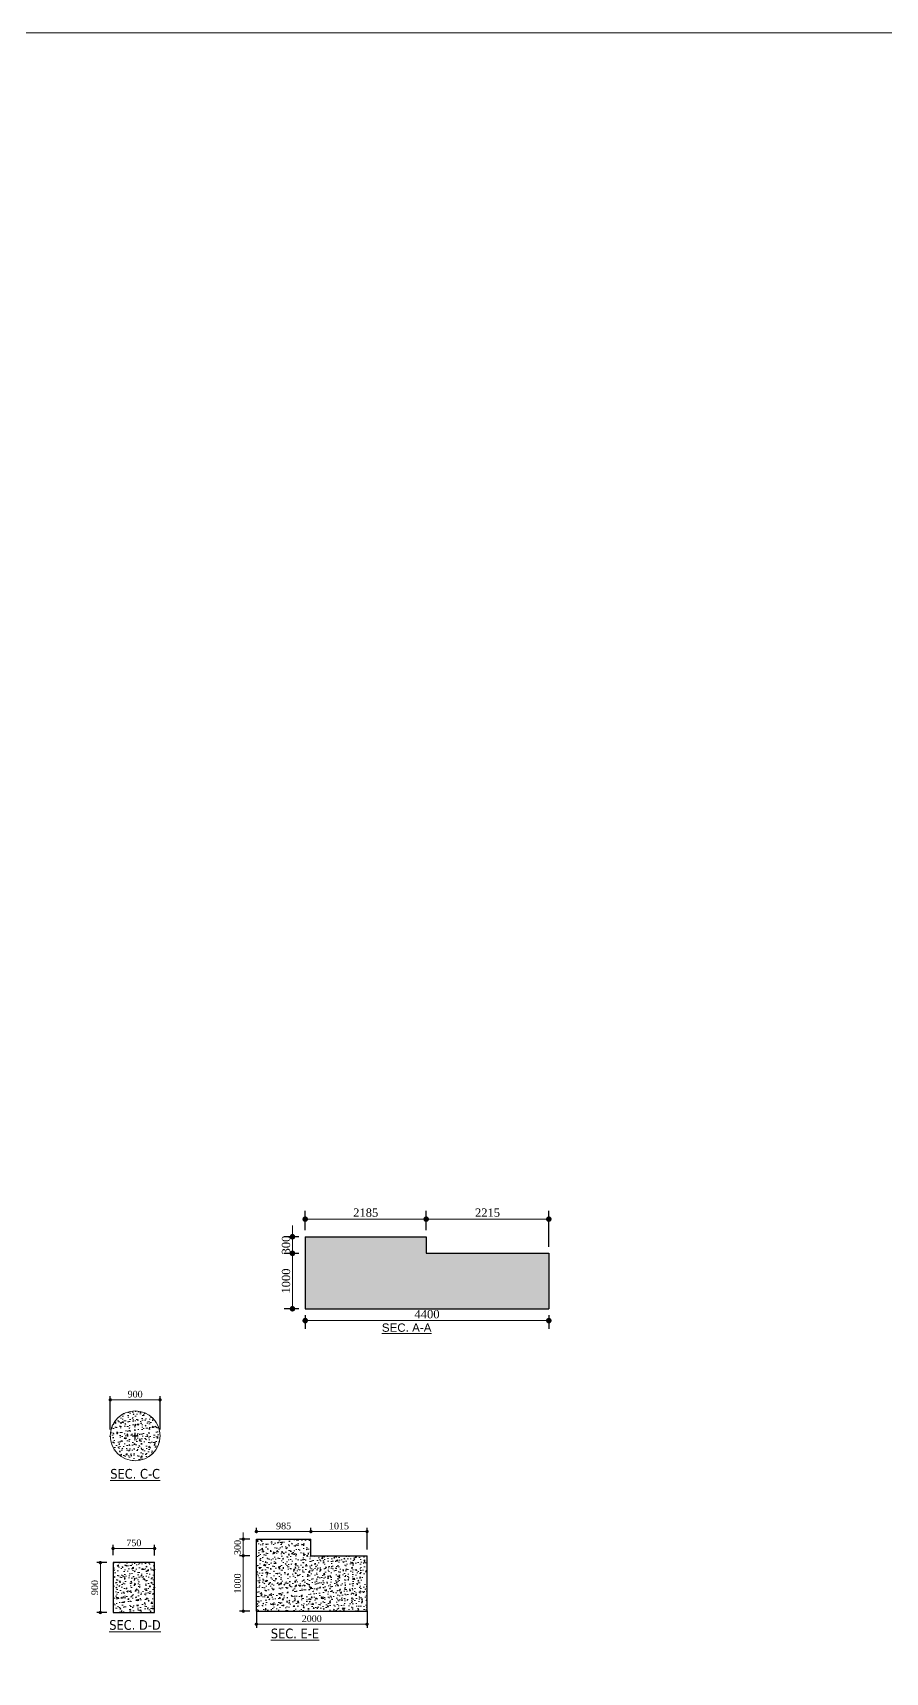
# Model space of a CAD drawing. Header units: millimetres. Extents: x -571543 to 35267, y -84886 to 197746.
# Drawn here: x -429182 to -413785, y 66028 to 95621 of the extents above; entities that cross this region are included whole.
import ezdxf

# ---------------------------------------------------------------- set-up
doc = ezdxf.new("R2010")
doc.units = ezdxf.units.MM
doc.header["$PDMODE"] = 2
doc.layers.get('Defpoints').update_dxf_attribs({"lineweight": 13})
for name, color, linetype, lineweight in [('Dimision', 96, 'Continuous', 18), ('Hatching', 65, 'Continuous', 20), ('Text', 7, 'Continuous', 15)]:
    doc.layers.add(name, color=color, linetype=linetype, lineweight=lineweight)
doc.layers.add('Pire Line', color=11, linetype='Continuous')
doc.styles.add('ROMANS', font='arial.ttf', dxfattribs={"height": 200})
doc.styles.get("Standard").update_dxf_attribs({"font": 'times.ttf'})
doc.dimstyles.new('ISO-25', dxfattribs={"dimtxt": 175, "dimasz": 100, "dimexe": 65, "dimexo": 115.625, "dimgap": 40, "dimtad": 1, "dimtoh": 1, "dimdec": 0, "dimtxsty": 'Standard', "dimblk": 'DOT', "dimcen": 300, "dimclrd": 256, "dimclre": 256, "dimclrt": 256, "dimadec": 0, "dimazin": 0, "dimtfac": 1, "dimtdec": 0, "dimtix": 1, "dimtmove": 0, "dimatfit": 3, "dimldrblk": 'DOT', "dimfxl": 75, "dimlwd": -1, "dimarcsym": 0})

# ---------------------------------------------------------------- blocks, each defined once
blk = doc.blocks.new('_Dot')
at = {"color": 0, "linetype": 'ByBlock', "lineweight": -2}
blk.add_line((-0.5, 0), (-1, 0), dxfattribs=at)
at = {"color": 0, "linetype": 'ByBlock', "const_width": 0.5}
blk.add_lwpolyline([(-0.25, 0, 1), (0.25, 0, 1)], format="xyb", close=True, dxfattribs=at)
blk = doc.blocks.new('*D14')
at = {"layer": 'Defpoints', "color": 0, "ltscale": 5, "transparency": 16777216}
for p in [(-426981, 68262), (-427731, 68025), (-426981, 68020)]:
    blk.add_point(p, dxfattribs=at)
at = {"layer": 'Dimision', "lineweight": -2, "ltscale": 5, "transparency": 16777216}
for p, q in [((-427731, 68141), (-427731, 68327)), ((-426981, 68136), (-426981, 68327))]:
    blk.add_line(p, q, dxfattribs=at)
at = {"layer": 'Dimision', "ltscale": 5, "transparency": 16777216}
blk.add_line((-427671, 68262), (-427041, 68262), dxfattribs=at)
at = {"layer": 'Dimision', "ltscale": 5, "transparency": 16777216, "xscale": 60, "yscale": 60, "zscale": 60, "rotation": 180}
blk.add_blockref('_Dot', (-427731, 68262), dxfattribs=at)
at = {"layer": 'Dimision', "ltscale": 5, "transparency": 16777216, "xscale": 60, "yscale": 60, "zscale": 60}
blk.add_blockref('_Dot', (-426981, 68262), dxfattribs=at)
at = {"layer": 'Dimision', "ltscale": 5, "transparency": 16777216, "insert": (-427356, 68363), "char_height": 120, "attachment_point": 5}
blk.add_mtext('750', dxfattribs=at)
blk = doc.blocks.new('*D15')
at = {"layer": 'Defpoints', "color": 0, "ltscale": 5, "transparency": 16777216}
for p in [(-427961, 68006), (-427731, 68006), (-427731, 67106)]:
    blk.add_point(p, dxfattribs=at)
at = {"layer": 'Dimision', "lineweight": -2, "ltscale": 5, "transparency": 16777216}
for p, q in [((-427847, 68006), (-428026, 68006)), ((-427847, 67106), (-428026, 67106))]:
    blk.add_line(p, q, dxfattribs=at)
at = {"layer": 'Dimision', "ltscale": 5, "transparency": 16777216}
blk.add_line((-427961, 67166), (-427961, 67946), dxfattribs=at)
at = {"layer": 'Dimision', "ltscale": 5, "transparency": 16777216, "xscale": 60, "yscale": 60, "zscale": 60}
for p, rotation in [((-427961, 68006), 90), ((-427961, 67106), 270)]:
    blk.add_blockref('_Dot', p, dxfattribs=dict(at, rotation=rotation))
at = {"layer": 'Dimision', "ltscale": 5, "transparency": 16777216, "insert": (-428062, 67556), "char_height": 120, "attachment_point": 5, "rotation": 90}
blk.add_mtext('900', dxfattribs=at)
blk = doc.blocks.new('*D195')
at = {"layer": 'Defpoints', "color": 0, "ltscale": 5, "transparency": 16777216}
for p in [(-427783, 70945), (-427783, 70295), (-426883, 70295)]:
    blk.add_point(p, dxfattribs=at)
at = {"layer": 'Dimision', "lineweight": -2, "ltscale": 5, "transparency": 16777216}
for p, q in [((-427783, 70411), (-427783, 71010)), ((-426883, 70411), (-426883, 71010))]:
    blk.add_line(p, q, dxfattribs=at)
at = {"layer": 'Dimision', "ltscale": 5, "transparency": 16777216}
blk.add_line((-426943, 70945), (-427723, 70945), dxfattribs=at)
at = {"layer": 'Dimision', "ltscale": 5, "transparency": 16777216, "xscale": 60, "yscale": 60, "zscale": 60, "rotation": 180}
blk.add_blockref('_Dot', (-427783, 70945), dxfattribs=at)
at = {"layer": 'Dimision', "ltscale": 5, "transparency": 16777216, "xscale": 60, "yscale": 60, "zscale": 60}
blk.add_blockref('_Dot', (-426883, 70945), dxfattribs=at)
at = {"layer": 'Dimision', "ltscale": 5, "transparency": 16777216, "insert": (-427333, 71047), "char_height": 120, "attachment_point": 5}
blk.add_mtext('900', dxfattribs=at)
blk = doc.blocks.new('*D458')
at = {"layer": 'Defpoints', "color": 0, "ltscale": 3, "transparency": 16777216}
for p in [(-422076, 74207), (-424261, 73889), (-422076, 73889)]:
    blk.add_point(p, dxfattribs=at)
at = {"layer": 'Dimision', "color": 1, "lineweight": -2, "ltscale": 3, "transparency": 16777216}
for p, q in [((-424261, 74005), (-424261, 74357)), ((-422076, 74005), (-422076, 74357))]:
    blk.add_line(p, q, dxfattribs=at)
at = {"layer": 'Dimision', "ltscale": 3, "transparency": 16777216}
blk.add_line((-424161, 74207), (-422176, 74207), dxfattribs=at)
at = {"layer": 'Dimision', "ltscale": 3, "transparency": 16777216, "xscale": 100, "yscale": 100, "zscale": 100, "rotation": 180}
blk.add_blockref('_Dot', (-424261, 74207), dxfattribs=at)
at = {"layer": 'Dimision', "ltscale": 3, "transparency": 16777216, "xscale": 100, "yscale": 100, "zscale": 100}
blk.add_blockref('_Dot', (-422076, 74207), dxfattribs=at)
at = {"layer": 'Dimision', "ltscale": 3, "transparency": 16777216, "insert": (-423168, 74323), "char_height": 150, "attachment_point": 5}
blk.add_mtext('2185', dxfattribs=at)
blk = doc.blocks.new('*D459')
at = {"layer": 'Defpoints', "color": 0, "ltscale": 3, "transparency": 16777216}
for p in [(-419861, 74207), (-422076, 73889), (-419861, 73589)]:
    blk.add_point(p, dxfattribs=at)
at = {"layer": 'Dimision', "color": 1, "lineweight": -2, "ltscale": 3, "transparency": 16777216}
for p, q in [((-422076, 74005), (-422076, 74357)), ((-419861, 73705), (-419861, 74357))]:
    blk.add_line(p, q, dxfattribs=at)
at = {"layer": 'Dimision', "ltscale": 3, "transparency": 16777216}
blk.add_line((-421976, 74207), (-419961, 74207), dxfattribs=at)
at = {"layer": 'Dimision', "ltscale": 3, "transparency": 16777216, "xscale": 100, "yscale": 100, "zscale": 100, "rotation": 180}
blk.add_blockref('_Dot', (-422076, 74207), dxfattribs=at)
at = {"layer": 'Dimision', "ltscale": 3, "transparency": 16777216, "xscale": 100, "yscale": 100, "zscale": 100}
blk.add_blockref('_Dot', (-419861, 74207), dxfattribs=at)
at = {"layer": 'Dimision', "ltscale": 3, "transparency": 16777216, "insert": (-420968, 74323), "char_height": 150, "attachment_point": 5}
blk.add_mtext('2215', dxfattribs=at)
blk = doc.blocks.new('*D460')
at = {"layer": 'Defpoints', "color": 0, "ltscale": 3, "transparency": 16777216}
for p in [(-424261, 73889), (-424491, 73589), (-424261, 73589)]:
    blk.add_point(p, dxfattribs=at)
at = {"layer": 'Dimision', "ltscale": 3, "transparency": 16777216}
for p, q in [((-424491, 73989), (-424491, 74089)), ((-424491, 73889), (-424491, 73589)), ((-424491, 73489), (-424491, 73389))]:
    blk.add_line(p, q, dxfattribs=at)
at = {"layer": 'Dimision', "color": 1, "lineweight": -2, "ltscale": 3, "transparency": 16777216}
for p, q in [((-424376, 73889), (-424641, 73889)), ((-424376, 73589), (-424641, 73589))]:
    blk.add_line(p, q, dxfattribs=at)
at = {"layer": 'Dimision', "ltscale": 3, "transparency": 16777216, "xscale": 100, "yscale": 100, "zscale": 100}
for p, rotation in [((-424491, 73889), 270), ((-424491, 73589), 90)]:
    blk.add_blockref('_Dot', p, dxfattribs=dict(at, rotation=rotation))
at = {"layer": 'Dimision', "ltscale": 3, "transparency": 16777216, "insert": (-424607, 73739), "char_height": 150, "attachment_point": 5, "rotation": 90}
blk.add_mtext('300', dxfattribs=at)
blk = doc.blocks.new('*D461')
at = {"layer": 'Defpoints', "color": 0, "ltscale": 0.25, "transparency": 16777216}
for p in [(-424261, 73589), (-424491, 72589), (-424261, 72589)]:
    blk.add_point(p, dxfattribs=at)
at = {"layer": 'Dimision', "color": 1, "lineweight": -2, "ltscale": 0.25, "transparency": 16777216}
for p, q in [((-424376, 73589), (-424641, 73589)), ((-424376, 72589), (-424641, 72589))]:
    blk.add_line(p, q, dxfattribs=at)
at = {"layer": 'Dimision', "ltscale": 0.25, "transparency": 16777216}
blk.add_line((-424491, 73489), (-424491, 72689), dxfattribs=at)
at = {"layer": 'Dimision', "ltscale": 0.25, "transparency": 16777216, "xscale": 100, "yscale": 100, "zscale": 100}
for p, rotation in [((-424491, 73589), 90), ((-424491, 72589), 270)]:
    blk.add_blockref('_Dot', p, dxfattribs=dict(at, rotation=rotation))
at = {"layer": 'Dimision', "ltscale": 0.25, "transparency": 16777216, "insert": (-424607, 73089), "char_height": 150, "attachment_point": 5, "rotation": 90}
blk.add_mtext('1000', dxfattribs=at)
blk = doc.blocks.new('*D462')
at = {"layer": 'Defpoints', "color": 0, "ltscale": 0.25, "transparency": 16777216}
for p in [(-424261, 72589), (-419861, 72589), (-419861, 72375)]:
    blk.add_point(p, dxfattribs=at)
at = {"layer": 'Dimision', "color": 1, "lineweight": -2, "ltscale": 0.25, "transparency": 16777216}
for p, q in [((-424261, 72474), (-424261, 72225)), ((-419861, 72474), (-419861, 72225))]:
    blk.add_line(p, q, dxfattribs=at)
at = {"layer": 'Dimision', "ltscale": 0.25, "transparency": 16777216}
blk.add_line((-424161, 72375), (-419961, 72375), dxfattribs=at)
at = {"layer": 'Dimision', "ltscale": 0.25, "transparency": 16777216, "xscale": 100, "yscale": 100, "zscale": 100, "rotation": 180}
blk.add_blockref('_Dot', (-424261, 72375), dxfattribs=at)
at = {"layer": 'Dimision', "ltscale": 0.25, "transparency": 16777216, "xscale": 100, "yscale": 100, "zscale": 100}
blk.add_blockref('_Dot', (-419861, 72375), dxfattribs=at)
at = {"layer": 'Dimision', "ltscale": 0.25, "transparency": 16777216, "insert": (-422061, 72491), "char_height": 150, "attachment_point": 5}
blk.add_mtext('4400', dxfattribs=at)
blk = doc.blocks.new('*D463')
at = {"layer": 'Defpoints', "color": 0, "ltscale": 5, "transparency": 16777216}
for p in [(-425143, 67254), (-423144, 67254), (-423144, 66894)]:
    blk.add_point(p, dxfattribs=at)
at = {"layer": 'Dimision', "lineweight": -2, "ltscale": 5, "transparency": 16777216}
for p, q in [((-425143, 67138), (-425143, 66829)), ((-423144, 67138), (-423144, 66829))]:
    blk.add_line(p, q, dxfattribs=at)
at = {"layer": 'Dimision', "ltscale": 5, "transparency": 16777216}
blk.add_line((-425083, 66894), (-423204, 66894), dxfattribs=at)
at = {"layer": 'Dimision', "ltscale": 5, "transparency": 16777216, "xscale": 60, "yscale": 60, "zscale": 60, "rotation": 180}
blk.add_blockref('_Dot', (-425143, 66894), dxfattribs=at)
at = {"layer": 'Dimision', "ltscale": 5, "transparency": 16777216, "xscale": 60, "yscale": 60, "zscale": 60}
blk.add_blockref('_Dot', (-423144, 66894), dxfattribs=at)
at = {"layer": 'Dimision', "ltscale": 5, "transparency": 16777216, "insert": (-424143, 66995), "char_height": 120, "attachment_point": 5}
blk.add_mtext('2000', dxfattribs=at)
blk = doc.blocks.new('*D464')
at = {"layer": 'Defpoints', "color": 0, "ltscale": 5, "transparency": 16777216}
for p in [(-425143, 68130), (-425381, 67130), (-425143, 67130)]:
    blk.add_point(p, dxfattribs=at)
at = {"layer": 'Dimision', "lineweight": -2, "ltscale": 5, "transparency": 16777216}
for p, q in [((-425259, 68130), (-425446, 68130)), ((-425259, 67130), (-425446, 67130))]:
    blk.add_line(p, q, dxfattribs=at)
at = {"layer": 'Dimision', "ltscale": 5, "transparency": 16777216}
blk.add_line((-425381, 68070), (-425381, 67190), dxfattribs=at)
at = {"layer": 'Dimision', "ltscale": 5, "transparency": 16777216, "xscale": 60, "yscale": 60, "zscale": 60}
for p, rotation in [((-425381, 68130), 90), ((-425381, 67130), 270)]:
    blk.add_blockref('_Dot', p, dxfattribs=dict(at, rotation=rotation))
at = {"layer": 'Dimision', "ltscale": 5, "transparency": 16777216, "insert": (-425483, 67630), "char_height": 120, "attachment_point": 5, "rotation": 90}
blk.add_mtext('1000', dxfattribs=at)
blk = doc.blocks.new('*D465')
at = {"layer": 'Defpoints', "color": 0, "ltscale": 5, "transparency": 16777216}
for p in [(-425381, 68430), (-425143, 68430), (-425143, 68130)]:
    blk.add_point(p, dxfattribs=at)
at = {"layer": 'Dimision', "lineweight": -2, "ltscale": 5, "transparency": 16777216}
for p, q in [((-425259, 68430), (-425446, 68430)), ((-425259, 68130), (-425446, 68130))]:
    blk.add_line(p, q, dxfattribs=at)
at = {"layer": 'Dimision', "ltscale": 5, "transparency": 16777216}
for p, q in [((-425381, 68490), (-425381, 68550)), ((-425381, 68130), (-425381, 68430)), ((-425381, 68070), (-425381, 68010))]:
    blk.add_line(p, q, dxfattribs=at)
at = {"layer": 'Dimision', "ltscale": 5, "transparency": 16777216, "xscale": 60, "yscale": 60, "zscale": 60}
for p, rotation in [((-425381, 68430), 270), ((-425381, 68130), 90)]:
    blk.add_blockref('_Dot', p, dxfattribs=dict(at, rotation=rotation))
at = {"layer": 'Dimision', "ltscale": 5, "transparency": 16777216, "insert": (-425483, 68280), "char_height": 120, "attachment_point": 5, "rotation": 90}
blk.add_mtext('300', dxfattribs=at)
blk = doc.blocks.new('*D466')
at = {"layer": 'Defpoints', "color": 0, "ltscale": 5, "transparency": 16777216}
for p in [(-425143, 68567), (-425143, 68430), (-424158, 68430)]:
    blk.add_point(p, dxfattribs=at)
at = {"layer": 'Dimision', "lineweight": -2, "ltscale": 5, "transparency": 16777216}
for p, q in [((-425143, 68545), (-425143, 68632)), ((-424158, 68545), (-424158, 68632))]:
    blk.add_line(p, q, dxfattribs=at)
at = {"layer": 'Dimision', "ltscale": 5, "transparency": 16777216}
blk.add_line((-424218, 68567), (-425083, 68567), dxfattribs=at)
at = {"layer": 'Dimision', "ltscale": 5, "transparency": 16777216, "xscale": 60, "yscale": 60, "zscale": 60, "rotation": 180}
blk.add_blockref('_Dot', (-425143, 68567), dxfattribs=at)
at = {"layer": 'Dimision', "ltscale": 5, "transparency": 16777216, "xscale": 60, "yscale": 60, "zscale": 60}
blk.add_blockref('_Dot', (-424158, 68567), dxfattribs=at)
at = {"layer": 'Dimision', "ltscale": 5, "transparency": 16777216, "insert": (-424651, 68668), "char_height": 120, "attachment_point": 5}
blk.add_mtext('985', dxfattribs=at)
blk = doc.blocks.new('*D467')
at = {"layer": 'Defpoints', "color": 0, "ltscale": 5, "transparency": 16777216}
for p in [(-424158, 68430), (-423144, 68567), (-423144, 68130)]:
    blk.add_point(p, dxfattribs=at)
at = {"layer": 'Dimision', "lineweight": -2, "ltscale": 5, "transparency": 16777216}
for p, q in [((-424158, 68545), (-424158, 68632)), ((-423144, 68245), (-423144, 68632))]:
    blk.add_line(p, q, dxfattribs=at)
at = {"layer": 'Dimision', "ltscale": 5, "transparency": 16777216}
blk.add_line((-424098, 68567), (-423204, 68567), dxfattribs=at)
at = {"layer": 'Dimision', "ltscale": 5, "transparency": 16777216, "xscale": 60, "yscale": 60, "zscale": 60, "rotation": 180}
blk.add_blockref('_Dot', (-424158, 68567), dxfattribs=at)
at = {"layer": 'Dimision', "ltscale": 5, "transparency": 16777216, "xscale": 60, "yscale": 60, "zscale": 60}
blk.add_blockref('_Dot', (-423144, 68567), dxfattribs=at)
at = {"layer": 'Dimision', "ltscale": 5, "transparency": 16777216, "insert": (-423651, 68668), "char_height": 120, "attachment_point": 5}
blk.add_mtext('1015', dxfattribs=at)

msp = doc.modelspace()

# ---------------------------------------------------------------- hatches: boundary and pattern name
at = {"layer": 'Hatching', "ltscale": 0.25}
h = msp.add_hatch(dxfattribs=at)
h.set_pattern_fill('AR-CONC', color=256, style=0)
h.set_pattern_definition([(50, (-69773.74, -46371.95), (182.18467, -15.939086), [19.05, -209.55]), (355, (-69773.74, -46371.95), (-35.24342, 191.056845), [15.24, -167.64058]), (100.451445, (-69758.56, -46373.28), (146.94125, 175.11775), [16.19001, -178.090245]), (46.1842, (-69773.74, -46321.15), (271.07904, -42.04233), [28.575, -314.325]), (96.63556, (-69751.15, -46324.66), (237.40413, 247.42612), [24.28502, -267.1356]), (351.18415, (-69773.74, -46321.15), (237.40413, 247.42612), [22.85997, -251.45973]), (21, (-69748.34, -46333.85), (151.61439, -102.2652), [19.05, -209.55]), (326, (-69748.34, -46333.85), (61.80203, 184.18797), [15.24, -167.64]), (71.451445, (-69735.71, -46342.37), (213.41642, 81.92277), [16.19001, -178.08994]), (37.5, (-69773.743, -46371.95), (3.088603, 84.555039), [0, -165.608, 0, -170.18, 0, -168.275]), (7.5, (-69773.74, -46371.95), (66.819663, 100.180575), [0, -97.028, 0, -161.798, 0, -64.135]), (327.5, (-69830.385, -46371.95), (135.590595, -5.728744), [0, -63.5, 0, -198.12, 0, -262.89]), (317.5, (-69855.79, -46371.95), (148.12918, 25.42649), [0, -82.55, 0, -131.572, 0, -186.69])])
h.paths.add_polyline_path([(-424260.8, 73889.4), (-424260.8, 72589.4), (-419860.8, 72589.4), (-419860.8, 73589.4), (-422075.8, 73589.4), (-422075.8, 73889.4)])
at = {"layer": 'Hatching', "ltscale": 5}
h = msp.add_hatch(dxfattribs=at)
h.set_pattern_fill('AR-CONC', color=256, style=0)
h.set_pattern_definition([(50, (-522983.12, -47460.75), (182.18467, -15.93909), [19.05, -209.55]), (355, (-522983.12, -47460.75), (-35.24283, 191.05664), [15.24, -167.64]), (100.451, (-522967.94, -47462.08), (146.9425, 175.11669), [16.19, -178.09]), (46.1842, (-522983.12, -47409.95), (271.07904, -42.04233), [28.575, -314.325]), (96.6356, (-522960.53, -47413.45), (237.40423, 247.42556), [24.285, -267.135]), (351.184, (-522983.12, -47409.95), (237.4046, 247.4251), [22.86, -251.46]), (21, (-522957.72, -47422.65), (151.61488, -102.26552), [19.05, -209.55]), (326, (-522957.72, -47422.65), (61.80203, 184.18797), [15.24, -167.64]), (71.4514, (-522945.08, -47431.17), (213.4165, 81.92286), [16.19, -178.09]), (37.5, (-522983.12, -47460.75), (3.088603, 84.55504), [0, -165.608, 0, -170.18, 0, -168.275]), (7.5, (-522983.12, -47460.75), (66.81966, 100.180575), [0, -97.028, 0, -161.798, 0, -64.135]), (327.5, (-523039.76, -47460.75), (135.590595, -5.728744), [0, -63.5, 0, -198.12, 0, -262.89]), (317.5, (-523065.16, -47460.75), (148.12918, 25.42649), [0, -82.55, 0, -131.572, 0, -186.69])])
edge = h.paths.add_edge_path()
edge.add_arc((-427333.4, 70293.6), 450, 179.82806, 360.17194)
edge.add_arc((-427333.4, 70296.3), 450, 359.82806, 540.17194)
at = {"layer": 'Hatching', "ltscale": 3}
h = msp.add_hatch(dxfattribs=at)
h.set_pattern_fill('AR-CONC', color=256, style=0)
h.paths.add_polyline_path([(-423143.6, 68129.9), (-424158.4, 68129.9), (-424158.4, 68429.9), (-425143.1, 68429.9), (-425143.1, 68129.9), (-425143.1, 67129.9), (-423143.6, 67129.9)])
h = msp.add_hatch(dxfattribs=at)
h.set_pattern_fill('AR-CONC', color=256, style=0)
h.set_pattern_definition([(50, (-600.32, 7629.24), (182.18467, -15.939086), [19.05, -209.55]), (355, (-600.32, 7629.24), (-35.24342, 191.056845), [15.24, -167.640584]), (100.451445, (-585.13, 7627.9), (146.94125, 175.11775), [16.19001, -178.090245]), (46.1842, (-600.32, 7680.04), (271.07904, -42.04233), [28.575, -314.325]), (96.63556, (-577.73, 7676.53), (237.40413, 247.42612), [24.28502, -267.1356]), (351.18415, (-600.32, 7680.04), (237.40413, 247.42612), [22.85997, -251.45973]), (21, (-574.92, 7667.34), (151.61439, -102.2652), [19.05, -209.55]), (326, (-574.92, 7667.34), (61.80203, 184.18797), [15.24, -167.64]), (71.451445, (-562.28, 7658.81), (213.41642, 81.92277), [16.19001, -178.08994]), (37.5, (-600.315, 7629.236), (3.088603, 84.555039), [0, -165.608, 0, -170.18, 0, -168.275]), (7.5, (-600.315, 7629.24), (66.819663, 100.180575), [0, -97.028, 0, -161.798, 0, -64.135]), (327.5, (-656.96, 7629.236), (135.590595, -5.728744), [0, -63.5, 0, -198.12, 0, -262.89]), (317.5, (-682.36, 7629.24), (148.12918, 25.42649), [0, -82.55, 0, -131.572, 0, -186.69])])
h.paths.add_polyline_path([(-426981, 68005.9), (-427731, 68005.9), (-427731, 67105.9), (-426981, 67105.9)])

# ---------------------------------------------------------------- linework, layer by layer
msp.add_lwpolyline([(-471658.2, 95620.6), (-323980.8, 95620.6), (-323980.8, 35922.3), (-471658.2, 35922.3)], close=True, dxfattribs=at)
msp.add_circle((-427333.4, 70295), 450, dxfattribs=at)
at = {"layer": 'Pire Line', "ltscale": 3}
for p, q in [((-424260.8, 73889.4), (-422075.8, 73889.4)), ((-424260.8, 73889.4), (-424260.8, 72589.4)), ((-422075.8, 73889.4), (-422075.8, 73589.4)), ((-422075.8, 73589.4), (-419860.8, 73589.4)), ((-419860.8, 73589.4), (-419860.8, 72589.4)), ((-424260.8, 72589.4), (-419860.8, 72589.4))]:
    msp.add_line(p, q, dxfattribs=at)
at = {"layer": 'Pire Line'}
for p, q in [((-427385.9, 70295), (-427280.9, 70295)), ((-427333.4, 70242.5), (-427333.4, 70347.5))]:
    msp.add_line(p, q, dxfattribs=at)
at = {"layer": 'Pire Line', "ltscale": 10}
for p, q in [((-425143.1, 67129.9), (-425143.1, 68129.9)), ((-424158.4, 68129.9), (-423143.6, 68129.9)), ((-425143.1, 67129.9), (-423143.6, 67129.9)), ((-424158.4, 67129.9), (-423143.6, 67129.9))]:
    msp.add_line(p, q, dxfattribs=at)
at = {"layer": 'Pire Line', "ltscale": 5}
for p, q in [((-423143.6, 67129.9), (-423143.6, 68129.9)), ((-427731, 68005.9), (-427731, 67105.9)), ((-426981, 68005.9), (-427731, 68005.9)), ((-426981, 67105.9), (-426981, 68005.9)), ((-427731, 67105.9), (-426981, 67105.9))]:
    msp.add_line(p, q, dxfattribs=at)
for points in [[(-425143.1, 68129.9), (-425143.1, 68429.9), (-424158.4, 68429.9)], [(-424158.4, 68129.9), (-424158.4, 68429.9)]]:
    msp.add_lwpolyline(points, dxfattribs=at)

# ---------------------------------------------------------------- texts
at = {"layer": 'Text', "style": 'ROMANS'}
msp.add_text('%%USEC. A-A', height=150, dxfattribs=at).set_placement((-422877.3, 72173.2))
at = {"layer": 'Text', "char_height": 175, "attachment_point": 5, "style": 'ROMANS'}
for s, insert in [('{\\fTahoma|b0|i0|c0|p34;\\LSEC. C-C}', (-427332, 69608.1)), ('{\\fTahoma|b0|i0|c0|p34;\\LSEC. D-D}', (-427335.2, 66880)), ('{\\fTahoma|b0|i0|c0|p34;\\LSEC. E-E}', (-424446.5, 66726.5))]:
    msp.add_mtext(s, dxfattribs=dict(at, insert=insert))

# ---------------------------------------------------------------- dimensions: what is measured, and where the dimension line sits
at = {"layer": 'Dimision', "ltscale": 3}
for base, p1, p2, picture, middle in [((-422075.8, 74206.9), (-424260.8, 73889.4), (-422075.8, 73889.4), '*D458', (-423168.3, 74323.2)), ((-419860.8, 74206.9), (-422075.8, 73889.4), (-419860.8, 73589.4), '*D459', (-420968.3, 74323.2))]:
    dim = msp.add_linear_dim(base=base, p1=p1, p2=p2, dimstyle='ISO-25', override={"dimtxt": 150, "dimexe": 150, "dimclre": 1}, dxfattribs=at)
    dim.commit()
    dim.dimension.update_dxf_attribs({"geometry": picture, "text_midpoint": middle})
dim = msp.add_linear_dim(base=(-424490.7, 73589.4), p1=(-424260.8, 73889.4), p2=(-424260.8, 73589.4), angle=90, dimstyle='ISO-25', override={"dimtxt": 150, "dimexe": 150, "dimclre": 1}, dxfattribs=at)
dim.commit()
dim.dimension.update_dxf_attribs({"geometry": '*D460', "text_midpoint": (-424607, 73739.4)})
at = {"layer": 'Dimision', "ltscale": 0.25}
dim = msp.add_linear_dim(base=(-424490.7, 72589.4), p1=(-424260.8, 73589.4), p2=(-424260.8, 72589.4), angle=90, dimstyle='ISO-25', override={"dimtxt": 150, "dimexe": 150, "dimclre": 1, "dimtmove": 1}, dxfattribs=at)
dim.commit()
dim.dimension.update_dxf_attribs({"geometry": '*D461', "text_midpoint": (-424607, 73089.4)})
dim = msp.add_linear_dim(base=(-419860.8, 72374.5), p1=(-424260.8, 72589.4), p2=(-419860.8, 72589.4), dimstyle='ISO-25', override={"dimtxt": 150, "dimexe": 150, "dimclre": 1, "dimtmove": 1}, dxfattribs=at)
dim.commit()
dim.dimension.update_dxf_attribs({"geometry": '*D462', "text_midpoint": (-422060.8, 72490.8)})
at = {"layer": 'Dimision', "ltscale": 5}
for base, p1, p2, picture, middle in [((-427783.4, 70945.5), (-426883.4, 70295), (-427783.4, 70295), '*D195', (-427333.4, 71046.7)), ((-425143.1, 68566.5), (-424158.4, 68429.9), (-425143.1, 68429.9), '*D466', (-424650.8, 68667.8)), ((-423143.6, 68566.5), (-424158.4, 68429.9), (-423143.6, 68129.9), '*D467', (-423651, 68667.6)), ((-426981, 68261.8), (-427731, 68025.4), (-426981, 68020.2), '*D14', (-427356, 68363)), ((-423143.6382045, 66894.4527825), (-425143.1382045, 67253.561066), (-423143.6382045, 67253.561066), '*D463', (-424143.3882045, 66995.4909944))]:
    dim = msp.add_linear_dim(base=base, p1=p1, p2=p2, dimstyle='ISO-25', override={"dimtxt": 120, "dimasz": 60}, dxfattribs=at)
    dim.commit()
    dim.dimension.update_dxf_attribs({"geometry": picture, "text_midpoint": middle})
for base, p1, p2, picture, middle in [((-425381.5, 68429.9), (-425143.1, 68129.9), (-425143.1, 68429.9), '*D465', (-425482.5, 68279.9)), ((-425381.5, 67129.9), (-425143.1, 68129.9), (-425143.1, 67129.9), '*D464', (-425482.5, 67629.9)), ((-427961.3, 68005.9), (-427731, 67105.9), (-427731, 68005.9), '*D15', (-428062.5, 67555.9))]:
    dim = msp.add_linear_dim(base=base, p1=p1, p2=p2, angle=90, dimstyle='ISO-25', override={"dimtxt": 120, "dimasz": 60}, dxfattribs=at)
    dim.commit()
    dim.dimension.update_dxf_attribs({"geometry": picture, "text_midpoint": middle})

doc.saveas('drawing.dxf')
